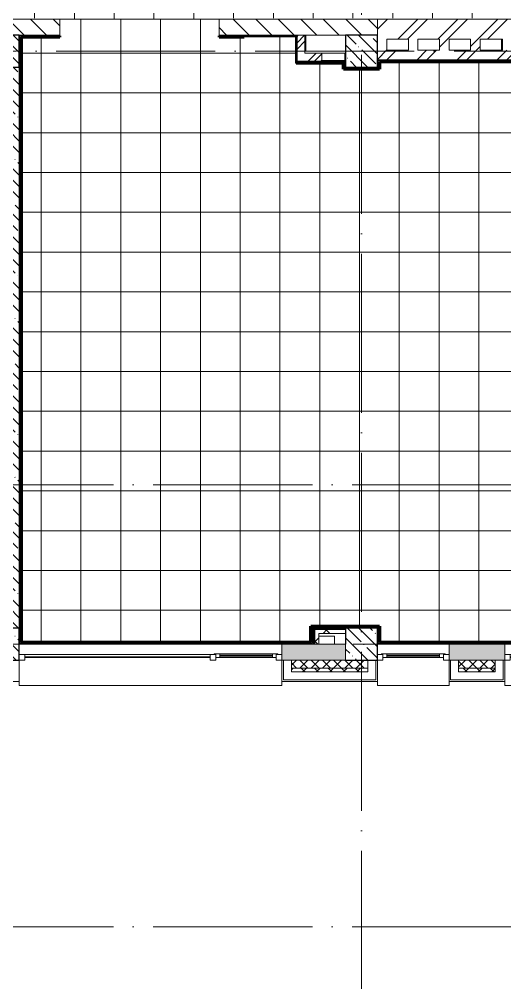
# Model space of a CAD drawing. Header units: millimetres. Extents: x 97 to 214665, y -4577 to 61202.
# Drawn here: x 112248 to 118348, y 39271 to 51375 of the extents above; entities that cross this region are included whole.
import ezdxf

# ---------------------------------------------------------------- set-up
doc = ezdxf.new("R2010")
doc.units = ezdxf.units.MM
doc.linetypes.add('ADSK_Линия сетки', pattern=[2500, 2000, -250, 0, -250])
for name, color, linetype, lineweight in [('A-FLOR-____-OTLN', 192, 'Continuous', 9), ('A-FLOR-____-PATT', 8, 'Continuous', 9), ('A-GENM-____-MCUT', 13, 'Continuous', 9), ('A-GENM-____-OTLN', 13, 'Continuous', 9), ('A-GLAZ-____-MCUT', 151, 'Continuous', 9), ('A-GLAZ-____-OTLN', 151, 'Continuous', 9), ('A-WALL-____-MCUT', 113, 'Continuous', 9), ('A-WALL-____-PATT', 111, 'Continuous', 9), ('A-WALL-FNSH-MCUT', 113, 'Continuous', 9), ('I-WALL-____-OTLN', 2, 'Continuous', 9), ('S-COLS-____-MCUT', 52, 'Continuous', 9), ('S-COLS-____-OTLN', 52, 'Continuous', 9), ('S-GRID-____-OTLN', 1, 'Continuous', 9)]:
    doc.layers.add(name, color=color, linetype=linetype, lineweight=lineweight)
pattern_1 = [(45, (0, 0), (-224.5064, 224.5064), []), (45, (79.38, 0), (0, 449.0128), []), (45, (-79.38, 0), (0, 449.0128), [])]
pattern_2 = [(135, (0, 0), (-142.5612, -142.5612), []), (135, (142.56, 0), (-142.5612, -142.5612), [252.016, -50.403, 3.353, -47.05])]
pattern_3 = [(45, (0, 0), (-251.4472, 251.4472), []), (45, (0, 381), (-251.4472, 251.4472), [])]
pattern_4 = [(45, (0, 0), (-141.42136, 141.42136), []), (135, (0, 0), (-141.42136, -141.42136), [])]

# ---------------------------------------------------------------- blocks, each defined once
blk = doc.blocks.new('Окно_СКБ_2Ст1 - Окно_СКБ_2Ст 3300_ОК2л-29018874-О_АИ_ПП_4_200_Целиком')
at = {"layer": 'A-GLAZ-____-MCUT', "color": 90}
for p, q in [((-1650, -195), (-1650, -125)), ((-1650, -125), (-1580, -125)), ((-1580, -195), (-1650, -195)), ((-1580, -195), (-1600, -195)), ((-1600, -195), (-1600, -205)), ((-1600, -205), (-800, -205)), ((-800, -205), (-1600, -205)), ((-1580, -125), (-1580, -195)), ((-820, -155), (-1580, -155)), ((-1580, -155), (-1580, -195)), ((-1530, -205), (-1530, -155)), ((-870, -205), (-870, -155)), ((-820, -195), (-820, -125)), ((-820, -125), (-750, -125)), ((-820, -195), (-820, -155)), ((-750, -195), (-820, -195)), ((-800, -195), (-820, -195)), ((-800, -205), (-800, -195)), ((-750, -125), (-750, -195)), ((1580, -195), (1580, -125)), ((1580, -125), (1650, -125)), ((1650, -195), (1580, -195)), ((1650, -125), (1650, -195))]:
    blk.add_line(p, q, dxfattribs=at)
at = {"layer": 'A-GLAZ-____-MCUT', "color": 10, "lineweight": 5}
for p, q in [((-1530, -175), (-870, -175)), ((-870, -185), (-1530, -185)), ((1580, -155), (-750, -155)), ((1580, -165), (-750, -165))]:
    blk.add_line(p, q, dxfattribs=at)
at = {"layer": 'A-GLAZ-____-OTLN', "color": 10, "lineweight": 5}
for p, q in [((-1650, -195), (-1600, -195)), ((-800, -195), (1650, -195))]:
    blk.add_line(p, q, dxfattribs=at)
blk = doc.blocks.new('Окно_СКБ_1Ст1 - 120_Окно_СКБ_1Ст_900_ОК3л-29018700-О_АИ_ПП_4_200_Целиком')
at = {"layer": 'A-GLAZ-____-MCUT', "color": 90}
for p, q in [((-450, -195), (-450, -125)), ((-450, -125), (-380, -125)), ((-380, -195), (-450, -195)), ((-380, -195), (-400, -195)), ((-400, -195), (-400, -205)), ((-400, -205), (400, -205)), ((400, -205), (-400, -205)), ((-380, -125), (-380, -195)), ((380, -155), (-380, -155)), ((-380, -155), (-380, -195)), ((-330, -205), (-330, -155)), ((330, -205), (330, -155)), ((380, -195), (380, -125)), ((380, -125), (450, -125)), ((380, -195), (380, -155)), ((450, -195), (380, -195)), ((400, -195), (380, -195)), ((400, -205), (400, -195)), ((450, -125), (450, -195))]:
    blk.add_line(p, q, dxfattribs=at)
at = {"layer": 'A-GLAZ-____-MCUT', "color": 10, "lineweight": 5}
for p, q in [((-330, -175), (330, -175)), ((330, -185), (-330, -185))]:
    blk.add_line(p, q, dxfattribs=at)
at = {"layer": 'A-GLAZ-____-OTLN', "color": 10, "lineweight": 5}
for p, q in [((-450, -195), (-400, -195)), ((400, -195), (450, -195))]:
    blk.add_line(p, q, dxfattribs=at)
blk = doc.blocks.new('Окно_СКБ_1Ст1 - 120_Окно_СКБ_1Ст_1700_ОК19Л-29018918-О_АИ_ПП_4_200_Целиком')
at = {"layer": 'A-GLAZ-____-MCUT', "color": 90}
for p, q in [((-850, -195), (-850, -125)), ((-850, -125), (-780, -125)), ((-780, -195), (-850, -195)), ((-780, -125), (-780, -195)), ((780, -195), (780, -125)), ((780, -125), (850, -125)), ((850, -195), (780, -195)), ((850, -125), (850, -195))]:
    blk.add_line(p, q, dxfattribs=at)
at = {"layer": 'A-GLAZ-____-MCUT', "color": 10, "lineweight": 5}
for p, q in [((780, -155), (-780, -155)), ((780, -165), (-780, -165))]:
    blk.add_line(p, q, dxfattribs=at)
at = {"layer": 'A-GLAZ-____-OTLN', "color": 10, "lineweight": 5}
blk.add_line((-850, -195), (850, -195), dxfattribs=at)
blk = doc.blocks.new('WNW_Отлив1 - Отлив_металлический 2-28598290-О_АИ_ПП_4_200_Целиком')
at = {"layer": 'A-GLAZ-____-OTLN', "color": 10, "lineweight": 5}
for p, q in [((1650, 320), (-1650, 320)), ((-1650, 320), (-1650, 270)), ((1650, 270), (1650, 320))]:
    blk.add_line(p, q, dxfattribs=at)
blk = doc.blocks.new('WNW_Отлив1 - Отлив_металлический 2-28596055-О_АИ_ПП_4_200_Целиком')
at = {"layer": 'A-GLAZ-____-OTLN', "color": 10, "lineweight": 5}
for p, q in [((450, 320), (-450, 320)), ((-450, 320), (-450, 270)), ((450, 270), (450, 320))]:
    blk.add_line(p, q, dxfattribs=at)
blk = doc.blocks.new('WNW_Отлив1 - Отлив_металлический 2-28595994-О_АИ_ПП_4_200_Целиком')
at = {"layer": 'A-GLAZ-____-OTLN', "color": 10, "lineweight": 5}
for p, q in [((850, 320), (-850, 320)), ((-850, 320), (-850, 270)), ((850, 270), (850, 320))]:
    blk.add_line(p, q, dxfattribs=at)
blk = doc.blocks.new('BSC_Колонна _Прямоугольная - 400x400-V47-О_АИ_ПП_4_200_Целиком')
at = {"layer": 'S-COLS-____-OTLN', "lineweight": 5}
h = blk.add_hatch(dxfattribs=at)
h.set_pattern_fill('FP_83', color=256, style=0, pattern_type=2)
h.set_pattern_definition([(135, (-54550, -50975), (-142.5619, -142.5619), []), (135, (-54407.44, -50975), (-142.5619, -142.5619), [252.016, -50.403, 3.353, -47.05])])
h.paths.add_polyline_path([(-200, -200), (200, -200), (200, 200), (-200, 200)])
at = {"layer": 'S-COLS-____-MCUT', "color": 130, "lineweight": 25}
for p, q in [((200, 200), (-200, 200)), ((-200, 200), (-200, -200)), ((200, -200), (200, 200)), ((-200, -200), (200, -200))]:
    blk.add_line(p, q, dxfattribs=at)
blk = doc.blocks.new('BSC_Колонна _Прямоугольная - 400x400-V48-О_АИ_ПП_4_200_Целиком')
at = {"layer": 'S-COLS-____-OTLN', "lineweight": 5}
h = blk.add_hatch(dxfattribs=at)
h.set_pattern_fill('FP_84', color=256, style=0, pattern_type=2)
h.set_pattern_definition([(135, (-59050, -50975), (-142.5619, -142.5619), []), (135, (-58907.44, -50975), (-142.5619, -142.5619), [252.016, -50.403, 3.353, -47.05])])
h.paths.add_polyline_path([(-200, -200), (200, -200), (200, 200), (-200, 200), (-200, -125)])
at = {"layer": 'S-COLS-____-MCUT', "color": 130, "lineweight": 25}
for p, q in [((200, 200), (-200, 200)), ((-200, 200), (-200, -122)), ((200, -200), (200, 200)), ((-200, -125), (-200, -200)), ((-200, -200), (200, -200))]:
    blk.add_line(p, q, dxfattribs=at)
blk = doc.blocks.new('ASML_АР_Отделка Люка - ВО Отделка люков_Грунтовка 0_Шпатлевка 0_Окраска 0_0-42467640-О_АИ_ПП_4_200_Целиком')
at = {"layer": 'A-GENM-____-MCUT', "color": 130, "lineweight": 25}
for p, q in [((150, 3), (-150, 3)), ((-150, 3), (-150, 0)), ((150, 0), (150, 3)), ((-150, 0), (150, 0))]:
    blk.add_line(p, q, dxfattribs=at)
blk = doc.blocks.new('0083_СОШ675_АР_R22_rvt-1-О_АИ_ПП_4_200_Целиком')
at = {"layer": 'A-WALL-____-PATT', "lineweight": 5}
h = blk.add_hatch(dxfattribs=at)
h.set_pattern_fill('FP_8', color=10, style=0, pattern_type=2)
h.set_pattern_definition([(135, (0, 0), (-141.42136, -141.42136), [])])
h.paths.add_polyline_path([(57260, 51175), (59250, 51175), (59250, 51375), (57260, 51375)])
h.paths.add_polyline_path([(54785, 51175), (55260, 51175), (55260, 51375), (52720, 51375), (52720, 51175), (54750, 51175)])
h = blk.add_hatch(dxfattribs=at)
h.set_pattern_fill('FP_11', color=10, style=0, pattern_type=2)
h.set_pattern_definition(pattern_3)
h.paths.add_polyline_path([(60100, 51125), (61600, 51125), (61600, 51375), (59250, 51375), (59250, 51125), (60030, 51125)])
h = blk.add_hatch(dxfattribs=at)
h.set_pattern_fill('FP_15', color=10, style=0, pattern_type=2)
h.set_pattern_definition(pattern_1)
h.paths.add_polyline_path([(58340, 50850), (58340, 51175), (58240, 51175), (58240, 50850)])
h = blk.add_hatch(dxfattribs=at)
h.set_pattern_fill('FP_11', color=10, style=0, pattern_type=2)
h.set_pattern_definition(pattern_3)
h.paths.add_polyline_path([(59370, 50865), (59370, 51125), (59250, 51125), (59250, 50865)])
h = blk.add_hatch(dxfattribs=at)
h.set_pattern_fill('FP_11', color=10, style=0, pattern_type=2)
h.set_pattern_definition(pattern_3)
h.paths.add_polyline_path([(59760, 50985), (59760, 51125), (59640, 51125), (59640, 50985)])
h = blk.add_hatch(dxfattribs=at)
h.set_pattern_fill('FP_11', color=10, style=0, pattern_type=2)
h.set_pattern_definition(pattern_3)
h.paths.add_polyline_path([(60030, 50985), (60150, 50985), (60150, 51125), (60030, 51125)])
h = blk.add_hatch(dxfattribs=at)
h.set_pattern_fill('FP_11', color=10, style=0, pattern_type=2)
h.set_pattern_definition(pattern_3)
h.paths.add_polyline_path([(60540, 50985), (60540, 51125), (60420, 51125), (60420, 50985)])
h = blk.add_hatch(dxfattribs=at)
h.set_pattern_fill('FP_11', color=10, style=0, pattern_type=2)
h.set_pattern_definition(pattern_3)
h.paths.add_polyline_path([(61600, 50865), (61600, 50985), (59370, 50985), (59370, 50865), (61066, 50865)])
h = blk.add_hatch(dxfattribs=at)
h.set_pattern_fill('FP_15', color=10, style=0, pattern_type=2)
h.set_pattern_definition(pattern_1)
h.paths.add_polyline_path([(58550, 50850), (58550, 50950), (58340, 50950), (58340, 50850)])
h = blk.add_hatch(dxfattribs=at)
h.set_pattern_fill('FP_31', color=10, style=0, pattern_type=2)
h.set_pattern_definition(pattern_2)
h.paths.add_polyline_path([(54550, 43725), (54750, 43725), (54750, 50775), (54550, 50775), (54550, 44004)])
h = blk.add_hatch(dxfattribs=at)
h.set_pattern_fill('FP_20', color=252, style=0, pattern_type=2)
h.set_pattern_definition(pattern_4)
h.paths.add_polyline_path([(58513, 43525), (58513, 43707), (58463, 43707), (58463, 43525)])
h = blk.add_hatch(dxfattribs=at)
h.set_pattern_fill('FP_20', color=252, style=0, pattern_type=2)
h.set_pattern_definition(pattern_4)
h.paths.add_polyline_path([(58513, 43657), (58850, 43657), (58850, 43707), (58513, 43707)])
h = blk.add_hatch(dxfattribs=at)
h.set_pattern_fill('FP_74', color=10, style=0, pattern_type=2)
h.set_pattern_definition([(50, (0, 0), (364.3679, -31.8783), [38.1, -419.1]), (355, (0, 0), (-70.4859, 382.1133), [30.48, -335.28]), (100.451, (30.36, -2.66), (293.885, 350.2334), [32.38, -356.18]), (46.184, (0, 101.6), (542.1585, -84.0858), [57.15, -628.65]), (96.636, (45.2, 94.6), (474.805, 494.8554), [48.57, -534.27]), (351.184, (0, 101.6), (474.8102, 494.85), [45.72, -502.92]), (21, (50.8, 76.2), (303.2285, -204.5305), [38.1, -419.1]), (326, (50.8, 76.2), (123.6039, 368.376), [30.48, -335.28]), (71.451, (76.07, 59.16), (426.8341, 163.8427), [32.38, -356.18]), (37.5, (0, 0), (6.17665, 169.11015), [16.764, -314.452, 16.764, -323.596, -336.55]), (37.5, (0, 0), (6.17665, 169.11015), [-671.576, 16.764, -319.786]), (7.5, (0, 0), (133.63888, 200.3615), [16.764, -177.292, 16.764, -306.832, -128.27]), (7.5, (0, 0), (133.63888, 200.3615), [-517.652, 16.764, -111.506]), (327.5, (-113.28, 0), (271.18182, -11.45836), [16.764, -110.236, 16.764, -379.476, -525.78]), (327.5, (-113.28, 0), (271.18182, -11.45836), [-523.24, 16.764, -509.016]), (317.5, (-164.08, 0), (296.2585, 50.85285), [16.764, -148.336, 16.764, -246.38, -373.38]), (317.5, (-164.08, 0), (296.2585, 50.85285), [-428.244, 16.764, -356.616])])
h.paths.add_polyline_path([(67170, 43325), (69050, 43325), (69050, 43525), (67050, 43525), (67050, 43325), (67070, 43325)])
h.paths.add_polyline_path([(64650, 43325), (65350, 43325), (65350, 43525), (64650, 43525)])
h.paths.add_polyline_path([(60830, 43325), (60850, 43325), (60850, 43525), (60150, 43525), (60150, 43325), (60730, 43325)])
h.paths.add_polyline_path([(62570, 43325), (63350, 43325), (63350, 43525), (62550, 43525), (62550, 43325)])
h.paths.add_polyline_path([(58070, 43325), (58850, 43325), (58850, 43525), (58050, 43525), (58050, 43325)])
h.paths.add_polyline_path([(54302, 43325), (54350, 43325), (54350, 43525), (53550, 43525), (53550, 43325), (53818, 43325)])
h.paths.add_polyline_path([(49850, 43325), (49850, 43525), (49050, 43525), (49050, 43325), (49470, 43325)])
h.paths.add_polyline_path([(44670, 43325), (45350, 43325), (45350, 43525), (44550, 43525), (44550, 43325), (44638, 43325)])
h.paths.add_polyline_path([(42850, 43325), (42850, 43525), (42150, 43525), (42150, 43325), (42830, 43325)])
h.paths.add_polyline_path([(40773, 43325), (40850, 43325), (40850, 43525), (40050, 43525), (40050, 43325), (40289, 43325)])
h.paths.add_polyline_path([(36350, 43325), (36750, 43325), (36750, 43525), (36350, 43525)])
h.paths.add_polyline_path([(35570, 43325), (35950, 43325), (35950, 43525), (35550, 43525), (35550, 43325)])
h.paths.add_polyline_path([(32075, 43325), (32250, 43325), (32250, 43525), (31450, 43525), (31450, 43325), (31592, 43325)])
h.paths.add_polyline_path([(27727, 43325), (27750, 43325), (27750, 43525), (26950, 43525), (26950, 43325), (27630, 43325)])
h.paths.add_polyline_path([(23250, 43325), (23250, 43525), (22450, 43525), (22450, 43325), (23230, 43325)])
h.paths.add_polyline_path([(24730, 43325), (24850, 43325), (24850, 43525), (24150, 43525), (24150, 43325), (24270, 43325)])
h.paths.add_polyline_path([(18730, 43325), (18750, 43325), (18750, 43525), (17950, 43525), (17950, 43325), (18630, 43325)])
h.paths.add_polyline_path([(13450, 43325), (14250, 43325), (14250, 43525), (13450, 43525)])
h.paths.add_polyline_path([(9730, 43325), (9750, 43325), (9750, 43525), (8950, 43525), (8950, 43325), (9630, 43325)])
h.paths.add_polyline_path([(6467, 43325), (6850, 43325), (6850, 43525), (6150, 43525), (6150, 43325), (6270, 43325)])
h.paths.add_polyline_path([(5018, 43325), (5250, 43325), (5250, 43525), (4450, 43525), (4450, 43325), (4534, 43325)])
h.paths.add_polyline_path([(750, 43325), (750, 43525), (200, 43525), (200, 43325), (730, 43325)])
h = blk.add_hatch(dxfattribs=at)
h.set_pattern_fill('FP_7', color=10, style=0, pattern_type=2)
h.set_pattern_definition([(135, (0, 0), (-84.85281, -84.85281), []), (225, (0, 0), (84.85281, -84.85281), [])])
h.paths.add_polyline_path([(69050, 43175), (69150, 43175), (69150, 43225), (67170, 43225), (67170, 43175), (68797, 43175)])
h.paths.add_polyline_path([(65230, 43175), (65230, 43225), (64770, 43225), (64770, 43175)])
h.paths.add_polyline_path([(63630, 43175), (63630, 43225), (62670, 43225), (62670, 43175)])
h.paths.add_polyline_path([(60730, 43175), (60730, 43225), (60270, 43225), (60270, 43175)])
h.paths.add_polyline_path([(59130, 43175), (59130, 43225), (58170, 43225), (58170, 43175)])
h.paths.add_polyline_path([(54630, 43175), (54630, 43225), (53670, 43225), (53670, 43175)])
h.paths.add_polyline_path([(50130, 43175), (50130, 43225), (49170, 43225), (49170, 43175)])
h.paths.add_polyline_path([(44670, 43175), (45630, 43175), (45630, 43225), (44670, 43225)])
h.paths.add_polyline_path([(42730, 43175), (42730, 43225), (42270, 43225), (42270, 43175)])
h.paths.add_polyline_path([(41130, 43175), (41130, 43225), (40170, 43225), (40170, 43175), (40773, 43175)])
h.paths.add_polyline_path([(36630, 43175), (36630, 43225), (35670, 43225), (35670, 43175)])
h.paths.add_polyline_path([(32130, 43175), (32130, 43225), (31170, 43225), (31170, 43175)])
h.paths.add_polyline_path([(26670, 43175), (27630, 43175), (27630, 43225), (26670, 43225)])
h.paths.add_polyline_path([(24270, 43175), (24730, 43175), (24730, 43225), (24270, 43225)])
h.paths.add_polyline_path([(23130, 43175), (23130, 43225), (22170, 43225), (22170, 43175)])
h.paths.add_polyline_path([(17670, 43175), (18630, 43175), (18630, 43225), (17670, 43225)])
h.paths.add_polyline_path([(13715, 43175), (14130, 43175), (14130, 43225), (13170, 43225), (13170, 43175)])
h.paths.add_polyline_path([(9630, 43175), (9630, 43225), (8670, 43225), (8670, 43175)])
h.paths.add_polyline_path([(6730, 43175), (6730, 43225), (6270, 43225), (6270, 43175)])
h.paths.add_polyline_path([(4170, 43175), (5130, 43175), (5130, 43225), (4170, 43225)])
h.paths.add_polyline_path([(630, 43175), (630, 43225), (-350, 43225), (-350, 43175)])
h = blk.add_hatch(dxfattribs=at)
h.set_pattern_fill('FP_21', color=10, style=0, pattern_type=2)
h.set_pattern_definition([(45, (0, 0), (-70.71068, 70.71068), []), (135, (0, 0), (-70.71068, -70.71068), [])])
h.paths.add_polyline_path([(69150, 43225), (69150, 43325), (67170, 43325), (67170, 43225), (68797, 43225)])
h.paths.add_polyline_path([(64770, 43225), (65230, 43225), (65230, 43325), (64770, 43325), (64770, 43281)])
h.paths.add_polyline_path([(63630, 43225), (63630, 43325), (62670, 43325), (62670, 43225)])
h.paths.add_polyline_path([(60730, 43225), (60730, 43325), (60270, 43325), (60270, 43225)])
h.paths.add_polyline_path([(59130, 43225), (59130, 43325), (58170, 43325), (58170, 43225)])
h.paths.add_polyline_path([(54630, 43225), (54630, 43325), (53670, 43325), (53670, 43225)])
h.paths.add_polyline_path([(49170, 43225), (50130, 43225), (50130, 43325), (49170, 43325), (49170, 43281)])
h.paths.add_polyline_path([(45630, 43225), (45630, 43325), (44670, 43325), (44670, 43225)])
h.paths.add_polyline_path([(42270, 43225), (42730, 43225), (42730, 43325), (42270, 43325), (42270, 43281)])
h.paths.add_polyline_path([(41130, 43225), (41130, 43325), (40170, 43325), (40170, 43225), (40773, 43225)])
h.paths.add_polyline_path([(35670, 43225), (36630, 43225), (36630, 43325), (35670, 43325), (35670, 43281)])
h.paths.add_polyline_path([(32130, 43225), (32130, 43325), (31170, 43325), (31170, 43225)])
h.paths.add_polyline_path([(26670, 43225), (27630, 43225), (27630, 43325), (26670, 43325), (26670, 43281)])
h.paths.add_polyline_path([(24270, 43225), (24730, 43225), (24730, 43325), (24270, 43325), (24270, 43281)])
h.paths.add_polyline_path([(23130, 43225), (23130, 43325), (22170, 43325), (22170, 43225)])
h.paths.add_polyline_path([(17670, 43225), (18630, 43225), (18630, 43325), (17670, 43325), (17670, 43281)])
h.paths.add_polyline_path([(14130, 43225), (14130, 43325), (13170, 43325), (13170, 43225), (13715, 43225)])
h.paths.add_polyline_path([(9630, 43225), (9630, 43325), (8670, 43325), (8670, 43225)])
h.paths.add_polyline_path([(5130, 43225), (5130, 43325), (4170, 43325), (4170, 43225)])
h.paths.add_polyline_path([(6270, 43225), (6730, 43225), (6730, 43325), (6270, 43325), (6270, 43281)])
h.paths.add_polyline_path([(630, 43225), (630, 43325), (-300, 43325), (-300, 43225)])
at = {"layer": 'S-COLS-____-OTLN', "lineweight": 5}
h = blk.add_hatch(dxfattribs=at)
h.set_pattern_fill('FP_31', color=256, style=0, pattern_type=2)
h.set_pattern_definition(pattern_2)
h.paths.add_polyline_path([(54350, 43325), (54750, 43325), (54750, 43725), (54350, 43725), (54350, 43525)])
h = blk.add_hatch(dxfattribs=at)
h.set_pattern_fill('FP_31', color=256, style=0, pattern_type=2)
h.set_pattern_definition(pattern_2)
h.paths.add_polyline_path([(58850, 43325), (59250, 43325), (59250, 43725), (58850, 43725), (58850, 43525)])
at = {"layer": 'A-FLOR-____-OTLN', "color": 90}
for p, q in [((58350, 50975), (58350, 51175)), ((60810, 51125), (60810, 50985)), ((58850, 50975), (58350, 50975)), ((58513, 43625), (58712, 43625)), ((58712, 43625), (58712, 43525)), ((58712, 43525), (58513, 43525))]:
    blk.add_line(p, q, dxfattribs=at)
at = {"layer": 'A-WALL-____-MCUT', "color": 50, "lineweight": 13}
for p, q in [((55260, 51375), (52720, 51375)), ((55260, 51175), (55260, 51375)), ((59250, 51375), (57260, 51375)), ((57260, 51375), (57260, 51175)), ((59250, 51175), (59250, 51375)), ((61600, 51375), (59250, 51375)), ((59250, 51375), (59250, 51175)), ((54750, 51175), (55260, 51175)), ((57260, 51175), (58850, 51175)), ((58340, 51175), (58240, 51175)), ((58240, 51175), (58240, 50850)), ((58340, 50950), (58340, 51175)), ((59370, 50985), (59370, 51125)), ((59370, 51125), (59640, 51125)), ((59640, 51125), (59640, 50985)), ((59760, 50985), (59760, 51125)), ((59760, 51125), (60030, 51125)), ((60030, 51125), (60030, 50985)), ((60150, 50985), (60150, 51125)), ((60150, 51125), (60420, 51125)), ((60420, 51125), (60420, 50985)), ((60540, 50985), (60540, 51125)), ((60540, 51125), (60820, 51125)), ((60820, 51125), (60820, 50985)), ((59640, 50985), (59370, 50985)), ((60030, 50985), (59760, 50985)), ((60420, 50985), (60150, 50985)), ((60820, 50985), (60540, 50985)), ((58240, 50850), (58340, 50850)), ((58550, 50950), (58340, 50950)), ((58340, 50850), (58550, 50850)), ((58550, 50853), (58550, 50950)), ((59250, 50865), (59370, 50865)), ((59370, 50865), (61600, 50865)), ((54750, 43725), (54750, 50775)), ((54550, 43725), (54750, 43725)), ((58463, 43707), (58463, 43525)), ((58463, 43707), (58513, 43707)), ((58850, 43707), (58513, 43707)), ((58850, 43657), (58850, 43707)), ((58513, 43525), (58513, 43657)), ((58513, 43657), (58850, 43657)), ((58850, 43525), (58050, 43525)), ((58050, 43525), (58050, 43325)), ((58463, 43525), (58513, 43525)), ((60850, 43525), (60150, 43525)), ((60150, 43525), (60150, 43325)), ((60850, 43325), (60850, 43525)), ((58070, 43325), (58050, 43325)), ((58050, 43325), (58070, 43325)), ((58170, 43325), (58070, 43325)), ((58070, 43325), (58170, 43325)), ((58850, 43325), (58170, 43325)), ((58170, 43325), (58850, 43325)), ((60170, 43325), (60150, 43325)), ((60150, 43325), (60170, 43325)), ((60270, 43325), (60170, 43325)), ((60170, 43325), (60270, 43325)), ((60730, 43325), (60270, 43325)), ((60270, 43325), (60730, 43325)), ((60830, 43325), (60730, 43325)), ((60730, 43325), (60830, 43325)), ((60850, 43325), (60830, 43325)), ((60830, 43325), (60850, 43325))]:
    blk.add_line(p, q, dxfattribs=at)
at = {"layer": 'A-WALL-____-MCUT', "color": 10, "lineweight": 5}
for p, q in [((58450, 43719), (58450, 43525)), ((58450, 43719), (58463, 43719)), ((58463, 43719), (58513, 43719)), ((58850, 43719), (58513, 43719)), ((58850, 43325), (58850, 43525)), ((58070, 43325), (58070, 43075)), ((58170, 43325), (58170, 43225)), ((58170, 43225), (58170, 43175)), ((58170, 43225), (59130, 43225)), ((59130, 43225), (59130, 43325)), ((59130, 43175), (59130, 43225)), ((59230, 43075), (59230, 43325)), ((60170, 43325), (60170, 43075)), ((60270, 43325), (60270, 43225)), ((60270, 43225), (60270, 43175)), ((60270, 43225), (60730, 43225)), ((60730, 43225), (60730, 43325)), ((60730, 43175), (60730, 43225)), ((60830, 43075), (60830, 43325)), ((58170, 43175), (59130, 43175)), ((60270, 43175), (60730, 43175)), ((58070, 43075), (59230, 43075)), ((60170, 43075), (60830, 43075))]:
    blk.add_line(p, q, dxfattribs=at)
at = {"layer": 'A-WALL-____-MCUT', "color": 90}
blk.add_line((59130, 43325), (58850, 43325), dxfattribs=at)
at = {"layer": 'A-WALL-FNSH-MCUT', "color": 90}
for p, q in [((58450, 43732), (58438, 43732)), ((58438, 43732), (58438, 43525)), ((58463, 43732), (58450, 43732)), ((58513, 43732), (58463, 43732)), ((58850, 43732), (58513, 43732)), ((58850, 43719), (58850, 43732)), ((58850, 43707), (58850, 43719)), ((58438, 43525), (58450, 43525)), ((58450, 43525), (58463, 43525)), ((54750, 43325), (54730, 43325)), ((54750, 43055), (54750, 43325)), ((58050, 43325), (58050, 43055)), ((59230, 43325), (59130, 43325)), ((59250, 43325), (59230, 43325)), ((59250, 43055), (59250, 43325)), ((60150, 43325), (60150, 43055)), ((60850, 43055), (60850, 43325)), ((53550, 43055), (54750, 43055)), ((58050, 43055), (59250, 43055)), ((60150, 43055), (60850, 43055))]:
    blk.add_line(p, q, dxfattribs=at)
at = {"layer": 'I-WALL-____-OTLN', "color": 90}
for p, q in [((58550, 50950), (58840, 50950)), ((58840, 50950), (58840, 50853)), ((54750, 43525), (58050, 43525)), ((59250, 43525), (60150, 43525)), ((60850, 43525), (62550, 43525))]:
    blk.add_line(p, q, dxfattribs=at)
at = {"layer": 'S-COLS-____-MCUT', "color": 130, "lineweight": 25}
for p, q in [((54750, 43725), (54350, 43725)), ((54750, 43325), (54750, 43725)), ((59250, 43725), (58850, 43725)), ((58850, 43725), (58850, 43525)), ((59250, 43325), (59250, 43725)), ((54350, 43325), (54750, 43325)), ((58850, 43325), (59250, 43325))]:
    blk.add_line(p, q, dxfattribs=at)
at = {"layer": 'S-COLS-____-OTLN', "color": 90}
blk.add_line((58850, 43525), (58850, 43325), dxfattribs=at)
at = {"layer": 'A-GENM-____-OTLN', "color": 90, "lineweight": 9, "rotation": 180}
blk.add_blockref('ASML_АР_Отделка Люка - ВО Отделка люков_Грунтовка 0_Шпатлевка 0_Окраска 0_0-42467640-О_АИ_ПП_4_200_Целиком', (58700, 50853), dxfattribs=at)
at = {"layer": 'A-GLAZ-____-OTLN', "color": 90, "lineweight": 9, "rotation": 180}
for name, p in [('Окно_СКБ_2Ст1 - Окно_СКБ_2Ст 3300_ОК2л-29018874-О_АИ_ПП_4_200_Целиком', (56400, 43200)), ('Окно_СКБ_1Ст1 - 120_Окно_СКБ_1Ст_900_ОК3л-29018700-О_АИ_ПП_4_200_Целиком', (59700, 43200)), ('Окно_СКБ_1Ст1 - 120_Окно_СКБ_1Ст_1700_ОК19Л-29018918-О_АИ_ПП_4_200_Целиком', (61700, 43200)), ('WNW_Отлив1 - Отлив_металлический 2-28598290-О_АИ_ПП_4_200_Целиком', (56400, 43325)), ('WNW_Отлив1 - Отлив_металлический 2-28596055-О_АИ_ПП_4_200_Целиком', (59700, 43325)), ('WNW_Отлив1 - Отлив_металлический 2-28595994-О_АИ_ПП_4_200_Целиком', (61700, 43325))]:
    blk.add_blockref(name, p, dxfattribs=at)
at = {"layer": 'S-COLS-____-OTLN', "color": 90, "lineweight": 9}
for name, p in [('BSC_Колонна _Прямоугольная - 400x400-V47-О_АИ_ПП_4_200_Целиком', (54550, 50975)), ('BSC_Колонна _Прямоугольная - 400x400-V48-О_АИ_ПП_4_200_Целиком', (59050, 50975))]:
    blk.add_blockref(name, p, dxfattribs=at)
blk = doc.blocks.new('BSC_Колонна _Прямоугольная - ПР-1_Профиль торцевой для плитки-V109-О_АИ_ПП_4_200_Целиком')
at = {"layer": 'S-COLS-____-MCUT'}
for p, q in [((0, 5), (-5, 5)), ((-5, 5), (-5, -5)), ((-5, -5), (0, -5))]:
    blk.add_line(p, q, dxfattribs=at)
blk = doc.blocks.new('BSC_Колонна _Прямоугольная - ПР-1_Профиль торцевой для плитки-V112-О_АИ_ПП_4_200_Целиком')
at = {"layer": 'S-COLS-____-MCUT'}
for p, q in [((5, 5), (0, 5)), ((5, -5), (5, 5)), ((0, -5), (5, -5))]:
    blk.add_line(p, q, dxfattribs=at)

msp = doc.modelspace()

# ---------------------------------------------------------------- hatches: boundary and pattern name
at = {"layer": 'A-FLOR-____-PATT'}
h = msp.add_hatch(dxfattribs=at)
h.set_pattern_fill('FP_211', color=256, style=0, pattern_type=2)
h.set_pattern_definition([(0, (108440.6, 54875), (0, 500), []), (90, (108440.6, 54875), (-500, 3e-14), [])])
h.paths.add_polyline_path([(125118.114412, 51374.999414), (125118.714412, 51390), (126748.114412, 51390), (126748.114412, 54660.000586), (125288.136876, 54660.000586), (125288.136876, 54675), (124188.136876, 54675), (124188.136876, 54660.000586), (123418.114412, 54660.000586), (123418.107965, 54795), (122428.114412, 54795), (122428.114412, 54675), (122318.114412, 54675), (122318.114412, 54660.000586), (121263.124388, 54660.000586), (121263.124388, 54475), (121258.124388, 54475), (121258.124388, 54465), (121248.124388, 54465), (121248.114412, 54460), (120848.124388, 54460), (120848.114412, 54465), (120838.124388, 54465), (120838.124388, 54474.999414), (120833.124388, 54474.999414), (120833.124388, 58160.000586), (120521.343848, 58160.000586), (120521.343848, 58165.000586), (120511.343848, 58165.000586), (120511.343848, 58175.000586), (120506.343848, 58175.000586), (120506.343848, 58360.011786), (119178.114412, 58360.011786), (119178.114412, 58110.011786), (119163.114412, 58109.999414), (119163.137253, 57010.011786), (119178.114412, 57009.999414), (119178.114412, 54675.000586), (119173.114412, 54675.000586), (119173.114412, 54665.000586), (119163.114412, 54665.000586), (119163.114412, 54660.000586), (116763.114412, 54660.000586), (116763.114412, 54475.000586), (116758.114412, 54475), (116758.114412, 54465.000586), (116748.114412, 54465.000586), (116748.114412, 54460.000586), (116348.114412, 54460.000586), (116348.114412, 54465.000586), (116338.114412, 54465.000586), (116338.114412, 54475.000586), (116333.114412, 54475), (116333.114412, 54655.000586), (115842.731325, 54655.000586), (115842.731325, 54660.000586), (112263.114412, 54660.000586), (112263.114412, 54475.000586), (112258.114412, 54475), (112258.114412, 54465.000586), (112248.114412, 54465.000586), (112248.114412, 54460.000586), (111848.114412, 54460.000586), (111848.114412, 54465.000586), (111838.114412, 54465.000586), (111838.114412, 54474.999414), (111833.114412, 54474.999414), (111833.114412, 54660.000586), (110978.114412, 54660.000586), (110978.114412, 54665.000586), (110968.114412, 54665.000586), (110968.114412, 54675.000586), (110963.114412, 54675.874627), (110963.114412, 55039.999414), (110978.114412, 55039.999414), (110978.114412, 55709.999414), (110963.114412, 55709.999414), (110963.114412, 56254.999414), (110978.114412, 56254.999414), (110978.114412, 56924.999414), (110963.114412, 56924.999414), (110963.114412, 57369.999414), (110978.114412, 57369.999414), (110978.114412, 58039.999414), (110963.114412, 58039.999414), (110963.114412, 58145.000586), (110702.809855, 58145.000586), (110702.809855, 58150.000586), (110692.809855, 58150.000586), (110692.809855, 58160), (110687.809855, 58160.071325), (110687.809855, 58360), (107563.343384, 58360), (107563.343384, 58168.000586), (107558.343384, 58168.000586), (107558.343384, 58158.000586), (107548.343384, 58158.000586), (107548.114266, 58153.000586), (106772.848772, 58153.000586), (106772.848772, 58158.000586), (106762.848772, 58158.000586), (106762.848772, 58168.000586), (106757.848772, 58168.000586), (106757.848772, 58360), (103263.343384, 58360), (103263.343384, 58168.000586), (103258.343384, 58168.000586), (103258.343384, 58158.000586), (103248.343384, 58158.000586), (103248.114412, 58153.000586), (102472.870694, 58153.000586), (102472.870694, 58158.000586), (102462.870694, 58158.000586), (102462.870694, 58168.000586), (102457.870694, 58168.000586), (102457.870694, 58360), (98763.343384, 58360), (98763.343384, 58168.001172), (98758.343384, 58168.001172), (98758.343384, 58158.001172), (98748.343384, 58158.001172), (98748.092636, 58153.001172), (97972.848772, 58153.001172), (97972.848772, 58158.001172), (97962.848772, 58158.001172), (97962.848772, 58168.001172), (97957.848772, 58168.001172), (97957.848772, 58360.05818), (93863.365306, 58359.997624), (93863.365306, 58175.000586), (93858.365306, 58175.000586), (93858.365306, 58165.000586), (93848.365306, 58165.000586), (93848.114312, 58160.000586), (93448.114412, 58160.000586), (93448.114345, 58165.000586), (93438.114412, 58165.000586), (93438.114412, 58175.000586), (93433.114412, 58175.905558), (93433.114412, 58360.05818), (90148.114412, 58359.162205), (90148.114412, 58099.999414), (90133.114412, 58099.999414), (90133.114412, 57429.999414), (90148.114412, 57429.999414), (90148.114412, 55610), (90133.114412, 55610), (90133.114412, 54940), (90148.114412, 54940), (90148.114412, 54374.999707), (89933.114412, 54374.999707), (89933.114412, 51674.999707), (90148.114412, 51674.999707), (90149.155255, 51390), (94443.114412, 51390), (94443.114412, 51375), (96943.114412, 51375), (96943.114412, 51390), (103448.114412, 51390), (103448.114412, 51375), (105948.114412, 51374.999414), (105948.114412, 51390), (112758.114412, 51390), (112758.114412, 51375), (114758.114412, 51374.999414), (114758.114412, 51390), (123118.114412, 51390), (123118.714412, 51375), (123395.944787, 51375)])
h.paths.add_polyline_path([(91108.114412, 51374.999414), (91108.11195, 51375), (90988.114412, 51375)])
h.paths.add_polyline_path([(107463.82976, 54460), (107148.114412, 54460), (107148.114412, 54465), (107138.114412, 54465), (107138.114412, 54475), (107133.114412, 54475), (107133.114412, 54874.999414), (107138.114412, 54875), (107138.114412, 54885), (107148.114412, 54885), (107148.114412, 54890), (107548.09249, 54890), (107548.114412, 54885.000548), (107558.09249, 54885), (107558.09249, 54875), (107563.09249, 54874.124786), (107563.09249, 54474.999414), (107558.09249, 54474.999414), (107558.09249, 54465), (107548.09249, 54465), (107548.09249, 54460)])
h.paths.add_polyline_path([(102848.114412, 54460), (102848.114412, 54465), (102838.114412, 54465), (102838.114412, 54474.999414), (102833.114412, 54475), (102833.114412, 54874.999414), (102838.114412, 54875), (102838.114412, 54885), (102848.114412, 54885), (102848.114412, 54890), (103248.09249, 54890), (103248.114412, 54885.000548), (103258.09249, 54884.341301), (103258.09249, 54875), (103263.09249, 54874.999414), (103263.09249, 54475), (103258.09249, 54475), (103258.09249, 54465), (103248.09249, 54465), (103248.09249, 54460), (103184.657214, 54460)])
h.paths.add_polyline_path([(98748.114412, 54460), (98348.114412, 54460), (98348.114412, 54465), (98338.114412, 54465), (98338.114412, 54474.999414), (98333.114412, 54475), (98333.114412, 54875.000586), (98338.114412, 54875.000586), (98338.114412, 54885.000586), (98348.114412, 54885.000586), (98348.114412, 54890.000586), (98748.114312, 54890.000586), (98748.114412, 54885.000586), (98758.114412, 54883.859057), (98758.114412, 54875.000586), (98763.114412, 54874.999414), (98763.114412, 54475), (98758.114412, 54474.999414), (98758.114412, 54465), (98748.114412, 54465)])
h.paths.add_polyline_path([(93848.114412, 54460.000586), (93448.114412, 54460.000586), (93448.114412, 54465.000586), (93438.114412, 54465.668419), (93438.114412, 54475.000586), (93433.114412, 54475.000586), (93433.114412, 54875.000586), (93438.114412, 54875.000586), (93438.620014, 54885.000586), (93448.114412, 54885.000586), (93448.114412, 54890.000586), (93848.114412, 54890.000586), (93848.114412, 54885.000586), (93858.114412, 54885.000586), (93858.114412, 54875.000586), (93863.114412, 54874.999414), (93863.114412, 54474.999414), (93858.114412, 54474.999414), (93858.114412, 54465.000586), (93848.114412, 54465.000586)])
h.paths.add_polyline_path([(103247.265927, 58168.000586), (103248.343384, 58168.000586), (103248.114412, 58175.000586), (102848.114412, 58175.000586), (102848.114412, 58168.000586), (103102.527332, 58168.000586)])
h.paths.add_polyline_path([(107148.114412, 58168.000586), (107548.343384, 58168.000586), (107548.114412, 58175.000586), (107148.114412, 58175.000586)])
h.paths.add_polyline_path([(98748.092537, 58168.001172), (98748.343384, 58168.001172), (98748.09249, 58175.000586), (98348.09249, 58175.000586), (98348.114412, 58168.001172), (98747.244123, 58168.001172)])
h.paths.add_polyline_path([(93848.114412, 58175.000586), (93848.365306, 58175.012751), (93848.114412, 58358.248371)])
h = msp.add_hatch(dxfattribs=at)
h.set_pattern_fill('FP_206', color=256, style=0, pattern_type=2)
h.set_pattern_definition([(270, (92023.1, 47450), (500, 3e-14), []), (0, (92023.1, 47450), (0, 500), [])])
h.paths.add_polyline_path([(116773.114412, 43550), (120146.172975, 43550), (120146.172975, 43750.000586), (121273.114412, 43750.000586), (121273.114412, 43550.000586), (122123.114412, 43550.000586), (122123.114412, 43725.441617), (122623.114412, 43725.441617), (122623.114412, 43550.000586), (126523.114412, 43550.000586), (126523.114412, 50825), (125918.114412, 50825), (125918.114412, 51155), (125373.114412, 51155), (125373.114412, 51150), (125118.714412, 51150), (125118.114412, 51374.999414), (123118.714412, 51374.999414), (123118.714412, 51150), (122183.124388, 51150), (122183.124388, 50840), (121273.114412, 50840), (121273.114412, 50750), (120823.114412, 50750), (120823.114412, 51150), (119243.114412, 51150), (119243.114412, 50840), (116773.09249, 50840), (116773.09249, 50750), (116323.09249, 50750), (116323.09249, 50825.000586), (115718.09249, 50825.000586), (115718.09249, 51155), (115083.114412, 51155), (115083.114412, 51165), (115073.114412, 51165), (115073.114412, 51150), (114758.114412, 51150), (114758.114412, 51374.999414), (112758.114412, 51374.999414), (112758.114412, 51150), (112273.114412, 51150), (112273.114412, 43550), (115910.656671, 43550), (115910.656671, 43750.000586), (116773.114412, 43750.000586), (116773.114412, 43723.539318)])
h.paths.add_polyline_path([(122223.114412, 43700.441031), (122223.097415, 43700.441617), (122173.114412, 43700.441617)])
at = {"layer": 'A-WALL-____-PATT'}
for points in [[(112248.114412, 43535), (112258.114412, 43535), (112258.114412, 51175), (112248.114412, 51175), (112248.114412, 44004.354393)], [(115733.09249, 50840.000586), (115738.09249, 50840.000586), (115738.09249, 51165), (115728.09249, 51165), (115728.09249, 50845.000586), (115733.09249, 50845.000586)], [(116338.09249, 50840.000586), (116338.09249, 50850), (115738.09249, 50850.000586), (115738.09249, 50840.000586), (116148.295696, 50840.000586)], [(116348.09249, 50765), (116348.091904, 50850), (116338.09249, 50850), (116338.09249, 50765)], [(116758.09249, 50775), (116758.09249, 50865), (116748.114412, 50864.978078), (116748.114412, 50775)], [(119228.114412, 50855), (119228.114412, 50865), (116758.09249, 50865), (116758.09249, 50855), (118564.178726, 50855)], [(116748.114412, 50765), (116758.09249, 50765), (116758.09249, 50775), (116348.09249, 50775), (116348.09249, 50765), (116631.472302, 50765)], [(116148.295696, 43725.000586), (116748.114412, 43725.000586), (116748.114412, 43735.000586), (115925.656671, 43735.000586), (115925.656671, 43725.000586), (115935.656671, 43725.000586)], [(115935.656671, 43525), (115935.656671, 43725.000586), (115925.656671, 43725.000586), (115925.656671, 43525)], [(116758.114412, 43535), (116758.114412, 43735.000586), (116748.114412, 43735.000586), (116748.114412, 43535)], [(115548.114412, 43525), (115925.656671, 43525), (115925.656671, 43535), (115548.114412, 43535)]]:
    msp.add_hatch(color=7, dxfattribs=at).paths.add_polyline_path(points)
h = msp.add_hatch(color=7, dxfattribs=at)
h.paths.add_polyline_path([(115738.09249, 51165), (115738.09249, 51175), (114758.114412, 51175), (114758.114412, 51165), (115728.09249, 51165)])
h.paths.add_polyline_path([(112282.882848, 51165), (112758.114412, 51165), (112758.114412, 51175), (112258.114412, 51175), (112258.114412, 51165)])
h = msp.add_hatch(color=7, dxfattribs=at)
h.paths.add_polyline_path([(120161.172975, 43525), (120161.172975, 43535), (120048.114412, 43535), (120048.114412, 43525)])
h.paths.add_polyline_path([(118348.114412, 43525), (118348.114412, 43535), (117648.114412, 43535), (117648.114412, 43525), (118081.00212, 43525)])

# ---------------------------------------------------------------- linework, layer by layer
at = {"layer": 'A-FLOR-____-OTLN'}
for p, q in [((112758.114412, 51374.999414), (114758.114412, 51374.999414)), ((114758.114412, 51374.999414), (112758.114412, 51374.999414))]:
    msp.add_line(p, q, dxfattribs=at)
at = {"layer": 'A-WALL-____-MCUT', "color": 7}
for p, q in [((112758.114412, 51175), (112248.114412, 51175)), ((112258.114412, 43535), (112258.114412, 51165)), ((112258.114412, 51165), (112758.114412, 51165)), ((112758.114412, 51165), (112758.114412, 51175)), ((115738.09249, 51175), (114758.114412, 51175)), ((114758.114412, 51175), (114758.114412, 51165)), ((114758.114412, 51165), (115083.114412, 51165)), ((115738.09249, 50850.000586), (115738.09249, 51175)), ((115733.09249, 50840.000586), (116338.09249, 50840.000586)), ((116048.09249, 50850.000586), (115738.09249, 50850.000586)), ((116338.09249, 50840.000586), (116338.09249, 50765)), ((119218.114412, 50865), (116748.114412, 50865)), ((116758.09249, 50765), (116758.09249, 50855)), ((116758.09249, 50855), (119228.114412, 50855)), ((112248.114412, 50775), (112248.114412, 43535)), ((116338.09249, 50765), (116758.09249, 50765)), ((115925.656671, 43735.000586), (115925.656671, 43535)), ((116758.114412, 43735.000586), (115925.656671, 43735.000586)), ((115935.656671, 43525), (115935.656671, 43725.000586)), ((115935.656671, 43725.000586), (116748.114412, 43725.000586)), ((116748.114412, 43725.000586), (116748.114412, 43535)), ((116758.114412, 43535), (116758.114412, 43735.000586)), ((112248.114412, 43535), (112258.114412, 43535)), ((115925.656671, 43535), (115548.114412, 43535)), ((115548.114412, 43535), (115548.114412, 43525)), ((115548.114412, 43525), (115935.656671, 43525)), ((116748.114412, 43535), (116758.114412, 43535)), ((118348.114412, 43535), (117648.114412, 43535)), ((117648.114412, 43535), (117648.114412, 43525)), ((117648.114412, 43525), (118348.114412, 43525))]:
    msp.add_line(p, q, dxfattribs=at)
at = {"layer": 'I-WALL-____-OTLN', "color": 5, "lineweight": 90}
for p, q in [((112758.114412, 51150), (112273.114412, 51150)), ((112273.114412, 51150), (112273.114412, 43550)), ((112758.114412, 51150), (112758.114412, 51165)), ((114758.114412, 51165), (114758.114412, 51150)), ((115073.114412, 51150), (114758.114412, 51150)), ((115073.114412, 51150), (115073.114412, 51165)), ((116323.09249, 50750), (116323.09249, 50840.000586)), ((119243.114412, 50840), (116773.09249, 50840)), ((116773.09249, 50840), (116773.09249, 50750)), ((116338.09249, 50825.000586), (115728.09249, 50825.000586)), ((116773.09249, 50750), (116323.09249, 50750)), ((115910.656671, 43550), (115910.656671, 43750.000586)), ((115910.656671, 43750.000586), (116773.114412, 43750.000586)), ((116773.114412, 43750.000586), (116773.114412, 43550)), ((112273.114412, 43550), (115910.656671, 43550)), ((116773.114412, 43550), (120146.172975, 43550))]:
    msp.add_line(p, q, dxfattribs=at)
at = {"layer": 'I-WALL-____-OTLN'}
for p, q in [((115088.114412, 51165), (115728.09249, 51165)), ((115088.114412, 51165), (115088.114412, 51155)), ((115718.09249, 51155), (115088.114412, 51155)), ((115718.09249, 50825.000586), (115718.09249, 51155)), ((115728.09249, 51165), (115728.09249, 50825.000586)), ((115718.09249, 50825.000586), (115728.09249, 50825.000586)), ((115548.114412, 43525), (112248.114412, 43525)), ((112258.114412, 43535), (115548.114412, 43535)), ((117648.114412, 43525), (116748.114412, 43525)), ((116758.114412, 43535), (117648.114412, 43535))]:
    msp.add_line(p, q, dxfattribs=at)
at = {"layer": 'S-GRID-____-OTLN', "linetype": 'ADSK_Линия сетки'}
for p, q in [((116548.114412, -3572.657751), (116548.114412, 60644.999414)), ((55209.102261, 50975.000586), (212576.668489, 50975.000586)), ((53928.563196, 45525.000586), (213846.668489, 45525.000586)), ((53939.102261, 43525.000586), (213846.668489, 43525.000586)), ((53928.563196, 39975.000586), (213846.668489, 39975.000586))]:
    msp.add_line(p, q, dxfattribs=at)

# ---------------------------------------------------------------- block references
at = {"color": 250, "lineweight": 5}
msp.add_blockref('0083_СОШ675_АР_R22_rvt-1-О_АИ_ПП_4_200_Целиком', (57498.114412, 0), dxfattribs=at)
at = {"layer": 'S-COLS-____-OTLN'}
for name, p in [('BSC_Колонна _Прямоугольная - ПР-1_Профиль торцевой для плитки-V109-О_АИ_ПП_4_200_Целиком', (115088.114412, 51160)), ('BSC_Колонна _Прямоугольная - ПР-1_Профиль торцевой для плитки-V112-О_АИ_ПП_4_200_Целиком', (115728.09249, 50840.000586))]:
    msp.add_blockref(name, p, dxfattribs=at)

doc.saveas('drawing.dxf')
